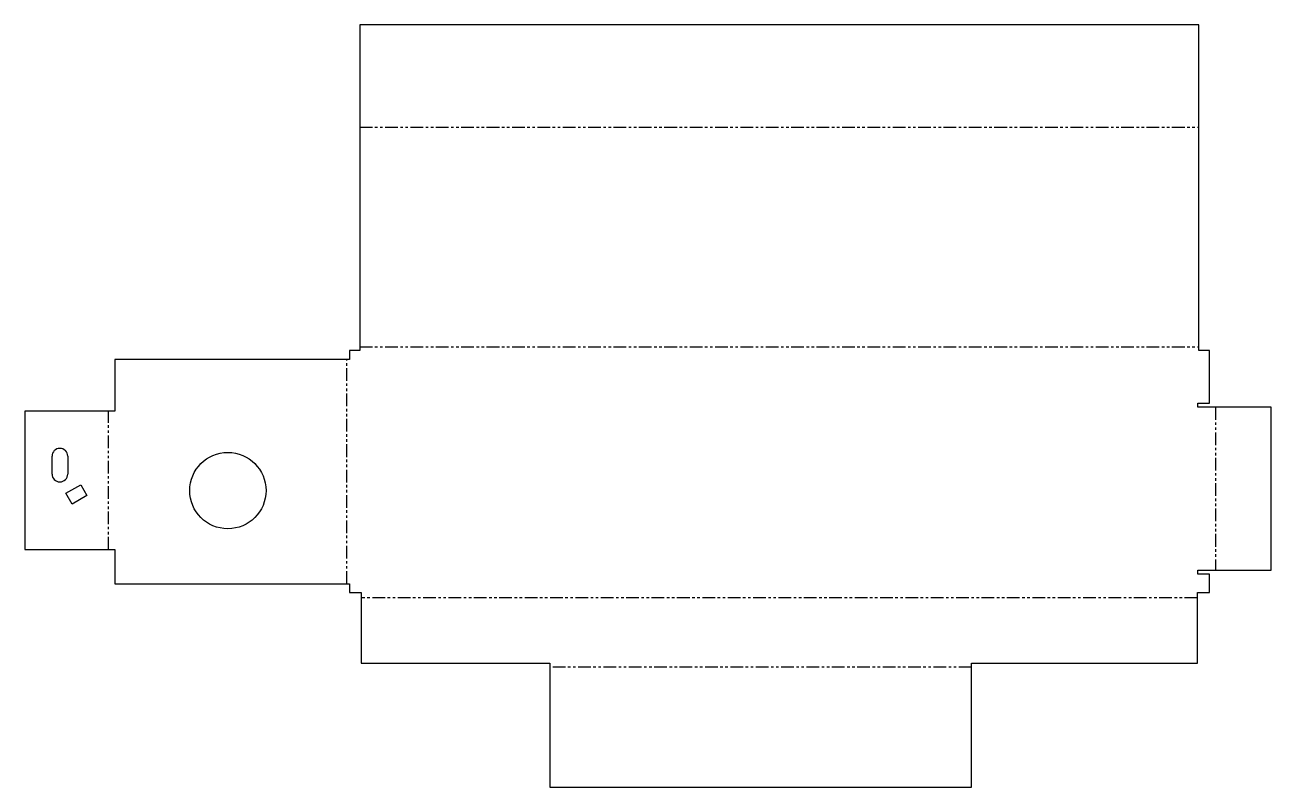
# Model space of a CAD drawing. Header units: millimetres. Extents: x -81 to 231, y -49 to 142.
import ezdxf

# ---------------------------------------------------------------- set-up
doc = ezdxf.new("R2010")
doc.units = ezdxf.units.MM
doc.linetypes.add('PHANTOM', pattern=[6.35, 3.175, -0.635, 0.635, -0.635, 0.635, -0.635])
doc.layers.add('BEND', color=7, linetype='Continuous')
doc.layers.add('CUT', color=7, linetype='Continuous')

msp = doc.modelspace()

# ---------------------------------------------------------------- linework, layer by layer
at = {"layer": 'BEND', "color": 1, "linetype": 'PHANTOM'}
for p, q in [((2.6, 116.47), (212.54, 116.47)), ((2.6, 61.53), (212.54, 61.53)), ((-0.63, 2.2), (-0.63, 58.39)), ((-60.26, 10.77), (-60.26, 45.39)), ((216.72, 46.43), (216.72, 5.61)), ((212.14, -1.26), (3, -1.26)), ((155.65, -18.63), (50.17, -18.63))]:
    msp.add_line(p, q, dxfattribs=at)
at = {"layer": 'CUT'}
for p, q in [((212.54, 142.1), (2.6, 142.1)), ((2.6, 142.1), (2.6, 60.59)), ((212.54, 60.59), (212.54, 142.1)), ((2.6, 60.59), (0, 60.59)), ((0, 60.59), (0, 58.39)), ((215.14, 60.59), (212.54, 60.59)), ((215.14, 47.43), (215.14, 60.59)), ((0, 58.39), (-58.69, 58.39)), ((-58.69, 58.39), (-58.69, 45.39)), ((212.24, 46.43), (212.24, 47.43)), ((212.24, 47.43), (215.14, 47.43)), ((-58.69, 45.39), (-81.16, 45.39)), ((-81.16, 45.39), (-81.16, 10.77)), ((230.59, 46.43), (212.24, 46.43)), ((230.59, 5.61), (230.59, 46.43)), ((-74.38, 29.68), (-74.38, 34.16)), ((-70.46, 34.16), (-70.46, 29.68)), ((-70.92, 24.86), (-67.21, 27.01)), ((-67.21, 27.01), (-65.64, 24.3)), ((-69.36, 22.15), (-70.92, 24.86)), ((-65.64, 24.3), (-69.36, 22.15)), ((-81.16, 10.77), (-58.69, 10.77)), ((-58.69, 10.77), (-58.69, 2.2)), ((212.24, 4.61), (212.24, 5.61)), ((212.24, 5.61), (230.59, 5.61)), ((215.14, 4.61), (212.24, 4.61)), ((215.14, 0), (215.14, 4.61)), ((-58.69, 2.2), (0, 2.2)), ((0, 2.2), (0, 0)), ((0, 0), (3, 0)), ((3, 0), (3, -17.69)), ((212.14, -17.69), (212.14, 0)), ((212.14, 0), (215.14, 0)), ((3, -17.69), (50.17, -17.69)), ((50.17, -17.69), (50.17, -48.67)), ((155.65, -48.67), (155.65, -17.69)), ((155.65, -17.69), (212.14, -17.69)), ((50.17, -48.67), (155.65, -48.67))]:
    msp.add_line(p, q, dxfattribs=at)
msp.add_circle((-30.39, 25.54), 9.55, dxfattribs=at)
for centre, start, end in [((-72.42, 34.16), 0, 180), ((-72.42, 29.68), 180, 0)]:
    msp.add_arc(centre, 1.96, start, end, dxfattribs=at)

doc.saveas('drawing.dxf')
